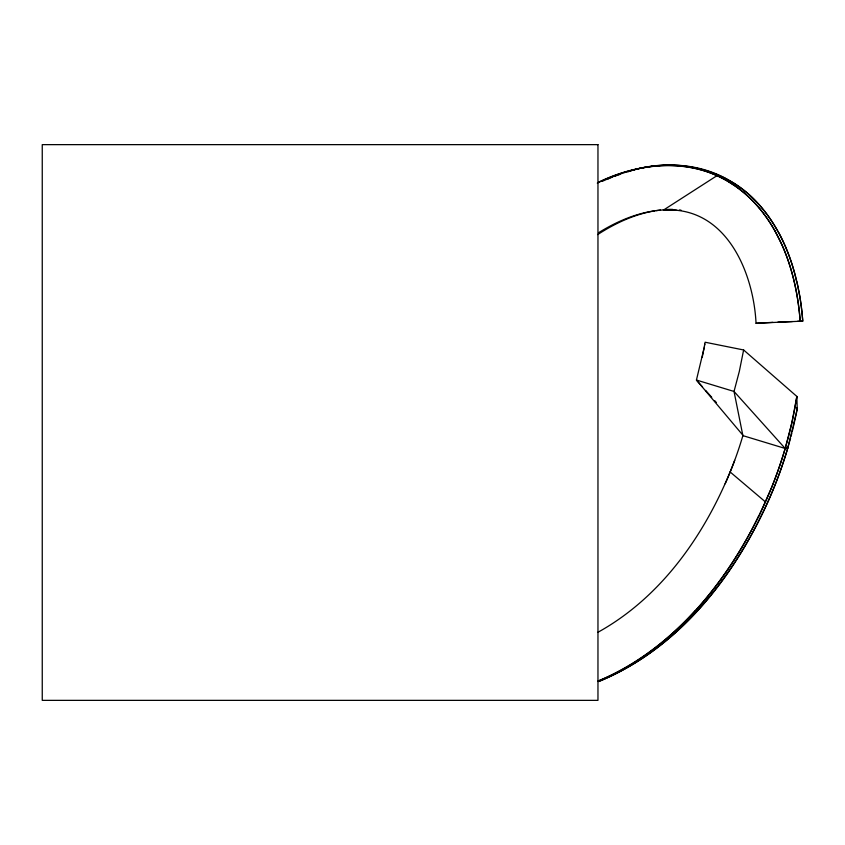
<?xml version="1.0" encoding="UTF-8"?>
<svg xmlns="http://www.w3.org/2000/svg" width="845" height="845" viewBox="0 0 845 845"><rect width="100%" height="100%" fill="white"/><g stroke="black" fill="none" stroke-linecap="round" stroke-linejoin="round"><path stroke-width="1.27" d="M704.635 345.035L705.1 342.225L743.621 349.967L739.333 371.346L734.03 391.457L742.882 435.629L785.185 448.463L787.741 448.125L790.582 437.995M704.783 344.147L704.466 345.964M704.297 346.894L704.445 346.059M704.276 347.01L702.237 357.298M704.107 347.971L696.438 380.049L743.199 435.587M797.215 408.822L796.846 396.421L743.621 349.967M797.067 409.624L796.75 411.24M796.592 412.043L796.275 413.649M796.117 414.451L793.582 426.028M793.17 427.75L792.335 431.172M791.902 432.883L791.026 436.295M694.896 611.093C667.803 640.573 635.482 666.166 598.049 681.07C676.042 648.273 731.2 577.219 765.496 501.962A429.007 426.112 82.5 0 0 785.195 448.463L791.923 422.574L796.846 396.421A399.21 396.527 82.5 0 1 785.163 448.452L785.142 448.611A427.443 424.57 82.5 0 1 771.643 487.438L758.683 516.548M597.88 632.313C663.853 595.82 708.459 529.614 734.685 460.377A380.651 378.085 82.5 0 0 742.85 435.745M597.668 234.593C615.033 223.333 634.246 214.334 654.769 210.859M627.053 171.81C657.009 162.483 690.671 162.092 719.539 175.327A113.917 113.145 82.5 0 1 725.39 178.179L734.147 183.27A117.814 117.011 82.5 0 1 743.579 190.019C782.628 221.337 799.201 272.724 802.75 321.111L756.043 323.276C753.751 276.611 730.365 215.781 676.908 210.299A86.37 85.789 82.5 0 0 663.663 209.951L716.993 175.665C733.154 183.059 747.498 194.223 758.979 207.775M598.915 232.512C618.466 220.45 640.478 211.197 663.652 209.94M597.288 183.101C633.887 164.733 678.746 158.554 716.993 175.665A114.202 113.431 82.5 0 1 727.556 181.126L735.372 186.132A119.494 118.691 82.5 0 1 744.382 193.104C781.065 224.643 796.729 274.519 800.194 321.449C798.504 298.655 794.12 275.966 785.987 254.567A185.33 184.083 82.5 0 0 782.005 244.923L774.717 230.484M608.168 178.929L612.931 176.732M598.82 182.066C635.039 164.617 679.306 158.448 716.803 175.58M602.263 181.316L609.298 178.21M610.47 177.735L612.805 176.785M598.714 681.471C683.109 646.943 741.149 568.189 774.696 485.875A427.19 424.317 82.5 0 0 787.698 448.294L796.888 410.564L797.363 408.019L795.61 407.448M613.903 176.362L618.308 174.714M619.406 174.313L622.691 173.193M614.178 176.32L620.42 174.271M627.898 171.799C673.127 156.124 727.323 168.007 758.937 204.479M598.186 681.535L600.689 680.711C678.63 647.883 733.766 576.86 768.052 501.624A429.007 426.112 82.5 0 0 787.751 448.125L785.85 447.554M623.79 172.845L625.965 172.137M656.195 210.627L660.473 210.067M756.043 323.276L772.879 322.346M663.336 209.792L666.209 209.613A90.235 89.623 82.5 0 1 672.155 209.507A83.275 82.715 82.5 0 1 673.074 209.539M663.938 209.93L663.98 209.93A86.201 85.62 82.5 0 1 676.908 210.289M777.918 322.135L792.367 321.544M797.553 321.322L802.75 321.111A268.974 267.157 82.5 0 0 799.771 296.162L796.951 282.093M679.464 209.961L680.975 210.141M730.175 472.006L765.496 501.962M785.185 448.463L734.03 391.457L696.438 380.049L702.554 386.957M705.617 390.411L711.743 397.308M714.807 400.762L716.338 402.495M759 207.754A147.41 146.417 82.5 0 1 774.696 230.495M758.44 516.432A404.618 401.893 82.5 0 1 695.076 611.262M734.685 460.377A388.119 385.51 82.5 0 1 725.19 483.741M666.209 209.623A86.37 85.789 82.5 0 1 672.842 209.528M759.011 204.416A148.361 147.357 82.5 0 1 778.91 233.241M779.079 233.157A188.551 187.284 82.5 0 1 796.687 282.145M597.964 144.643L42.25 144.643L42.25 700.357L597.964 700.357L597.964 144.643"/></g></svg>
